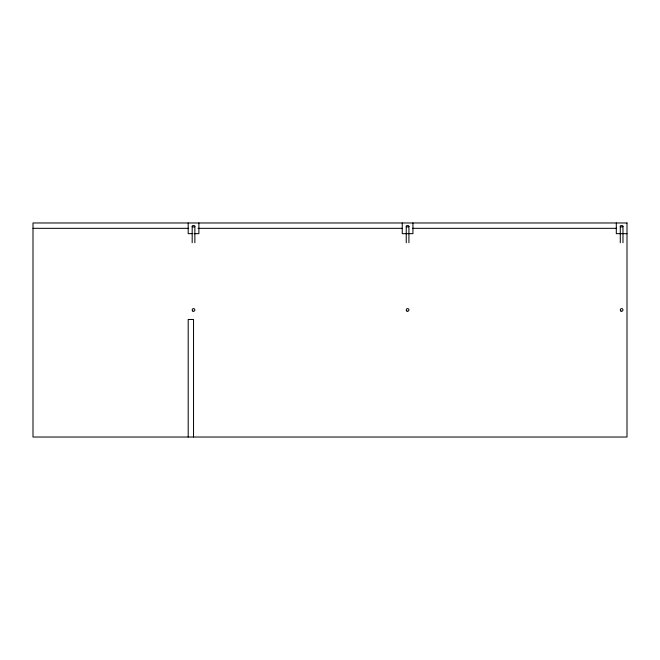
<?xml version="1.0" encoding="UTF-8"?>
<svg xmlns="http://www.w3.org/2000/svg" width="660" height="660" viewBox="0 0 660 660"><rect width="100%" height="100%" fill="white"/><g stroke="black" fill="none" stroke-linecap="round" stroke-linejoin="round"><path stroke-width="0.99" d="M33 228.327L188.719 228.327M198 228.327L402.188 228.327M412.5 228.327L616.688 228.327M192.085 233.673L188.191 233.673L188.191 222.973M194.023 233.673L198.891 233.673L198.891 222.973M627 233.673L616.3 233.673L616.3 222.973M622.974 226.264A1.337 0.668 0 0 1 620.953 226.834A1.337 0.668 0 0 1 620.977 225.671A1.337 0.668 0 0 1 622.974 226.264L622.974 242.74M620.293 226.248L620.293 242.723M412.945 222.973L412.945 233.673L402.245 233.673L402.245 222.973M408.919 226.264A1.337 0.668 0 0 1 406.898 226.834A1.337 0.668 0 0 1 406.923 225.671A1.337 0.668 0 0 1 408.919 226.264L408.919 242.74M406.238 226.248L406.238 242.723M194.865 226.264A1.337 0.668 0 0 1 192.844 226.834A1.337 0.668 0 0 1 192.868 225.671A1.337 0.668 0 0 1 194.865 226.264L194.865 242.74M193.537 437.027L193.537 319.465L188.191 319.465L188.191 437.027M192.184 226.248L192.184 242.723M627 222.973L33 222.973L33 437.027L627 437.027L627 222.973M620.953 311.083A1.337 1.337 0 0 0 622.974 309.944A1.337 1.337 0 0 0 620.977 308.764A1.337 1.337 0 0 0 620.953 311.083M192.844 311.083A1.337 1.337 0 0 0 194.865 309.944A1.337 1.337 0 0 0 192.868 308.764A1.337 1.337 0 0 0 192.844 311.083M406.898 311.083A1.337 1.337 0 0 0 408.919 309.944A1.337 1.337 0 0 0 406.923 308.764A1.337 1.337 0 0 0 406.898 311.083"/></g></svg>
